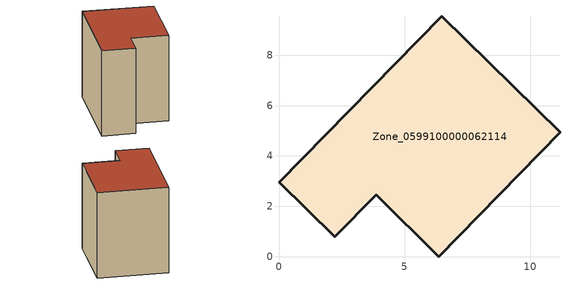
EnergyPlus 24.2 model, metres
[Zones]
Zone_0599100000062114
 floor ground (C_G): 3.86,2.46 2.21,0.78 0,2.96 6.48,9.55 11.18,4.95 6.36,0 z0
 wall outside (C_F): 6.48,9.55 0,2.96 2.21,0.78 3.86,2.46 6.36,0 11.18,4.95 6.48,9.55 z0:8.32
 roof outside (C_R): 6.36,0 11.18,4.95 6.48,9.55 0,2.96 2.21,0.78 3.86,2.46 z8.32
[BUILDING]
Pand.0599100000062114: North Axis=0; Terrain=City; Loads Convergence Tolerance Value=0.04; Temperature Convergence Tolerance Value=0.4; Solar Distribution=FullExterior; Maximum Number of Warmup Days=25; Minimum Number of Warmup Days=1
[Site:Location]
Rotterdam.The.Hague.AP_ZH_NLD Design_Conditions: Latitude=51.96; Longitude=4.45; Time Zone=1; Elevation=-4.5
[SITE:GROUNDTEMPERATURE:BUILDINGSURFACE]
18, 18, 18, 18, 18, 18, 18, 18, 18, 18, 18, 18
[MATERIAL] Thermal Absorptance=0.9; Solar Absorptance=0.7; Visible Absorptance=0.7
Name | Roughness | Thickness | Conductivity | Density | Specific Heat
G.TI.1975-1991 | MediumSmooth | 0.15 | 0.288461 | 540 | 1210
F.TI.1975-1991 | Rough | 0.3 | 0.230769 | 1920 | 840
R.TI.1975-1991 | MediumRough | 0.2 | 0.153846 | 1500 | 1000
[CONSTRUCTION]
C_G: G.TI.1975-1991
C_F: F.TI.1975-1991
C_R: R.TI.1975-1991
[ZONE]
Zone_0599100000062114: Type=1; Multiplier=1; Ceiling Height=Autocalculate; Volume=Autocalculate; Floor Area=autocalculate; Part of Total Floor Area=Yes
[ZONEINFILTRATION:DESIGNFLOWRATE]
Infil_Zone_0599100000062114: Zone or ZoneList or Space or SpaceList=Zone_0599100000062114; Schedule=AlwaysOn; Design Flow Rate Calculation Method=Flow/Area; Flow Rate per Floor Area=0.003; Constant Term Coefficient=1; Temperature Term Coefficient=0; Velocity Term Coefficient=0; Velocity Squared Term Coefficient=0
[HVACTEMPLATE:ZONE:IDEALLOADSAIRSYSTEM]
Zone_0599100000062114: Maximum Heating Supply Air Temperature=50; Minimum Cooling Supply Air Temperature=13; Maximum Heating Supply Air Humidity Ratio=0.0156; Minimum Cooling Supply Air Humidity Ratio=0.0077; Heating Limit=NoLimit; Cooling Limit=NoLimit; Dehumidification Control Type=ConstantSensibleHeatRatio; Cooling Sensible Heat Ratio=0.7; Dehumidification Setpoint=60; Humidification Control Type=None; Humidification Setpoint=30; Outdoor Air Method=None; Outdoor Air Flow Rate per Person=0.00944; Outdoor Air Flow Rate per Zone Floor Area=0; Outdoor Air Flow Rate per Zone=0; Demand Controlled Ventilation Type=None; Outdoor Air Economizer Type=NoEconomizer; Heat Recovery Type=None; Sensible Heat Recovery Effectiveness=0.7; Latent Heat Recovery Effectiveness=0.65
[ZONECONTROL:THERMOSTAT]
ThermostatControl_Zone_0599100000062114: Zone or ZoneList=Zone_0599100000062114; Control Type Schedule=DualSetpointControlType; Control 1=Thermostat_Zone_0599100000062114; Temperature Difference Between Cutout And Setpoint=0
[THERMOSTATSETPOINT:DUALSETPOINT]
Thermostat_Zone_0599100000062114: Heating Setpoint Temperature Schedule=HeatingSetpoint_Zone_0599100000062114; Cooling Setpoint Temperature Schedule=CoolingSetpoint_Zone_0599100000062114
[SCHEDULE:COMPACT]
HeatingSetpoint_Zone_0599100000062114: Through: 12/31, For: AllDays, Until: 24:00, 21
CoolingSetpoint_Zone_0599100000062114: Through: 12/31, For: AllDays, Until: 24:00, 24
DualSetpointControlType: Through: 12/31, For: AllDays, Until: 24:00, 4
AlwaysOn: Through: 12/31, For: AllDays, Until: 24:00, 1
